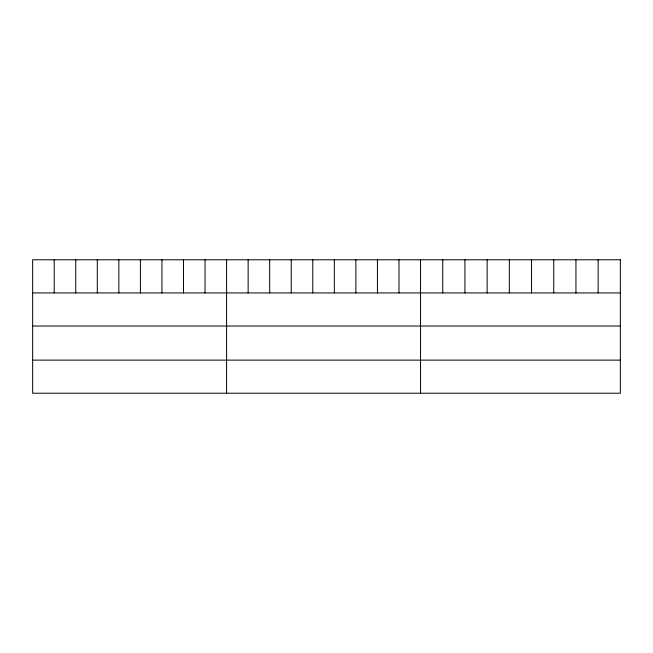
<?xml version="1.0" encoding="UTF-8"?>
<svg xmlns="http://www.w3.org/2000/svg" width="653" height="653" viewBox="0 0 653 653"><rect width="100%" height="100%" fill="white"/><g stroke="black" fill="none" stroke-linecap="round" stroke-linejoin="round"><path stroke-width="0.98" d="M32.65 292.936L620.35 292.936M32.65 326.027L620.35 326.027M32.65 360.121L620.35 360.121M598.148 259.78L598.148 292.936M575.946 259.78L575.946 292.936M553.744 259.78L553.744 292.936M531.542 259.78L531.542 292.936M509.34 259.78L509.34 292.936M487.138 259.78L487.138 292.936M464.936 259.78L464.936 292.936M442.734 259.78L442.734 292.936M420.532 259.78L420.532 393.22M398.983 259.78L398.983 292.936M377.434 259.78L377.434 292.936M355.885 259.78L355.885 292.936M334.336 259.78L334.336 292.936M312.787 259.78L312.787 292.936M291.238 259.78L291.238 292.936M269.689 259.78L269.689 292.936M248.14 259.78L248.14 292.936M226.591 259.78L226.591 393.22M205.042 259.78L205.042 292.936M183.493 259.78L183.493 292.936M161.944 259.78L161.944 292.936M140.395 259.78L140.395 292.936M118.846 259.78L118.846 292.936M97.297 259.78L97.297 292.936M75.748 259.78L75.748 292.936M54.199 259.78L54.199 292.936M620.35 259.78L32.65 259.78L32.65 393.22L620.35 393.22L620.35 259.78"/></g></svg>
